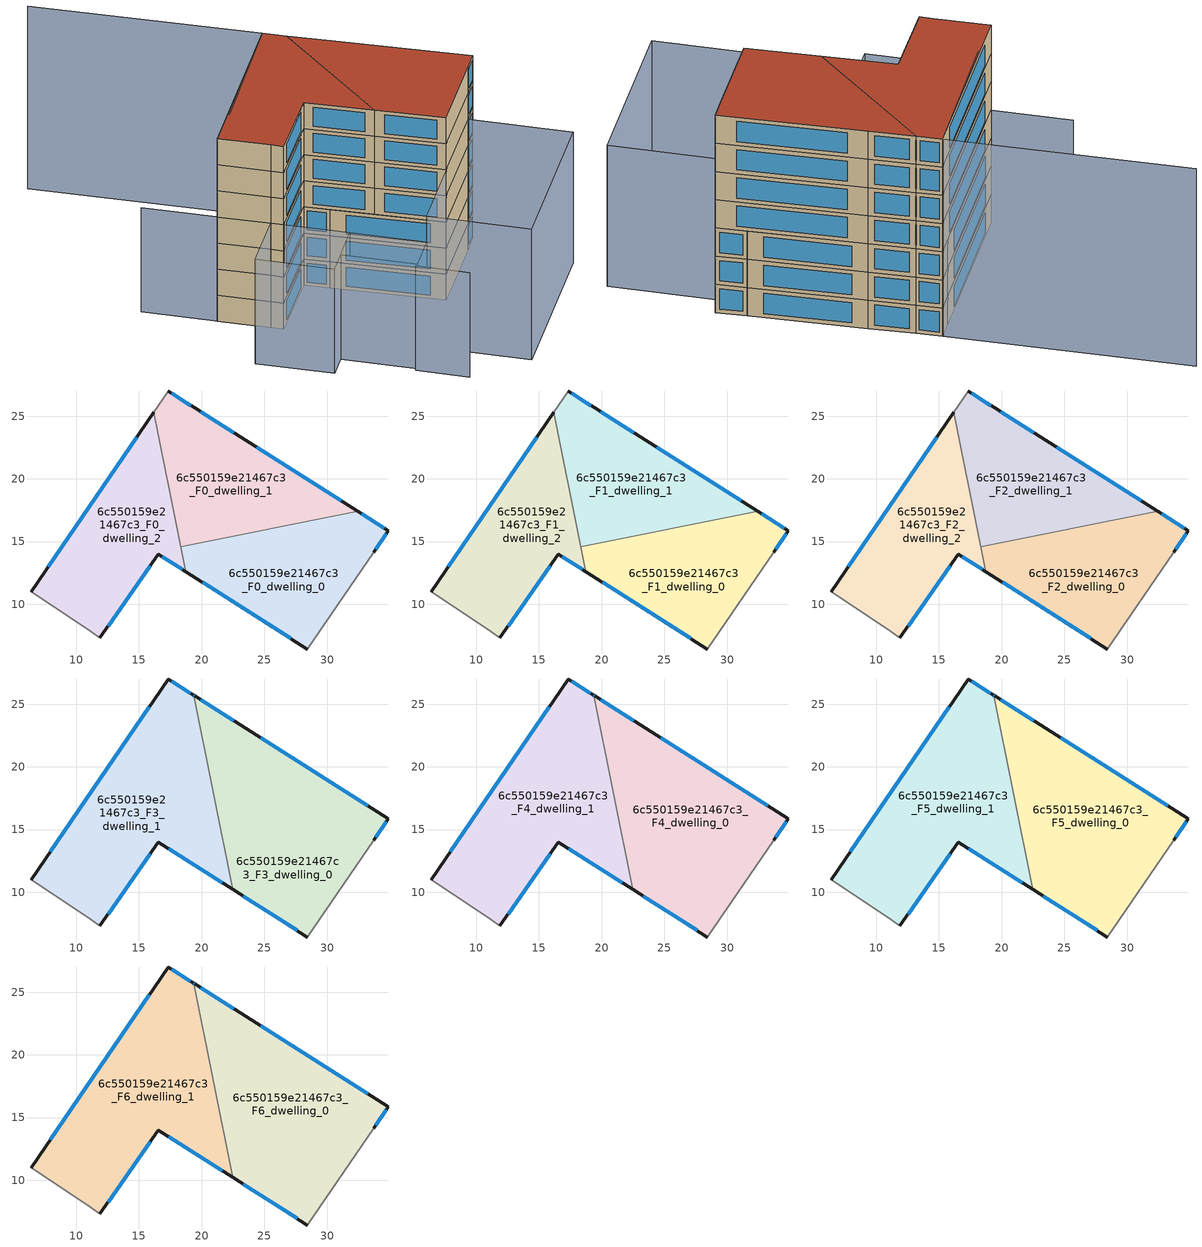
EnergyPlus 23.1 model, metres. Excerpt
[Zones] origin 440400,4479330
6c550159e21467c3_F0_dwelling_0
 floor ground (EU_floor_Construction): 34.88,15.86 33.72,14.14 28.43,6.43 18.74,12.6 18.34,14.59 32.43,17.42 z0
 wall outside (EU_wall_Construction): 33.72,14.14 34.88,15.86 32.43,17.42 / 18.74,12.6 28.43,6.43 z0:3
 wall adiabatic (EU_wall_Construction): 28.43,6.43 33.72,14.14 z0:3
 wall to 6c550159e21467c3_F0_dwelling_1 (EU_wall_Construction): 32.43,17.42 18.34,14.59 z0:3
 wall to 6c550159e21467c3_F0_dwelling_2 (EU_wall_Construction): 18.34,14.59 18.74,12.6 z0:3
 window (EU_Window_Construction): 34.54,16.08 32.77,17.2 / 33.88,14.38 34.72,15.62 / 20.08,11.74 27.09,7.29 z0.42:2.58
6c550159e21467c3_F0_dwelling_1
 floor ground (EU_floor_Construction): 32.43,17.42 18.34,14.59 16.18,25.31 17.34,27 19.43,25.65 23.08,23.35 z0
 wall outside (EU_wall_Construction): 32.43,17.42 23.08,23.35 19.43,25.65 17.34,27 z0:3
 wall adiabatic (EU_wall_Construction): 17.34,27 16.18,25.31 z0:3
 wall to 6c550159e21467c3_F0_dwelling_2 (EU_wall_Construction): 16.18,25.31 18.34,14.59 z0:3
 window (EU_Window_Construction): 19.14,25.84 17.63,26.81 / 22.58,23.67 19.94,25.33 / 31.13,18.24 24.38,22.52 z0.42:2.58
6c550159e21467c3_F0_dwelling_2
 floor ground (EU_floor_Construction): 16.18,25.31 18.74,12.6 16.54,14 11.89,7.33 10.79,8.08 6.41,10.99 z0
 wall outside (EU_wall_Construction): 16.18,25.31 6.41,10.99 / 11.89,7.33 16.54,14 18.74,12.6 z0:3
 wall adiabatic (EU_wall_Construction): 6.41,10.99 10.79,8.08 11.89,7.33 z0:3
 window (EU_Window_Construction): 14.83,23.33 7.77,12.98 / 16.84,13.8 18.43,12.79 / 12.54,8.26 15.89,13.07 z0.42:2.58
6c550159e21467c3_F1_dwelling_0
 floor to 6c550159e21467c3_F0_dwelling_0 (EU_floor_Construction): 34.88,15.86 33.72,14.14 28.43,6.43 18.74,12.6 18.34,14.59 32.43,17.42 z3
 wall outside (EU_wall_Construction): 33.72,14.14 34.88,15.86 32.43,17.42 / 18.74,12.6 28.43,6.43 z3:6
 wall adiabatic (EU_wall_Construction): 28.43,6.43 33.72,14.14 z3:6
 wall to 6c550159e21467c3_F1_dwelling_1 (EU_wall_Construction): 32.43,17.42 18.34,14.59 z3:6
 wall to 6c550159e21467c3_F1_dwelling_2 (EU_wall_Construction): 18.34,14.59 18.74,12.6 z3:6
 window (EU_Window_Construction): 34.54,16.08 32.77,17.2 / 33.88,14.38 34.72,15.62 / 20.08,11.74 27.09,7.29 z3.42:5.58
6c550159e21467c3_F1_dwelling_1
 floor to 6c550159e21467c3_F0_dwelling_1 (EU_floor_Construction): 32.43,17.42 18.34,14.59 16.18,25.31 17.34,27 19.43,25.65 23.08,23.35 z3
 wall outside (EU_wall_Construction): 32.43,17.42 23.08,23.35 19.43,25.65 17.34,27 z3:6
 wall adiabatic (EU_wall_Construction): 17.34,27 16.18,25.31 z3:6
 wall to 6c550159e21467c3_F1_dwelling_2 (EU_wall_Construction): 16.18,25.31 18.34,14.59 z3:6
 window (EU_Window_Construction): 19.14,25.84 17.63,26.81 / 22.58,23.67 19.94,25.33 / 31.13,18.24 24.38,22.52 z3.42:5.58
6c550159e21467c3_F1_dwelling_2
 floor to 6c550159e21467c3_F0_dwelling_2 (EU_floor_Construction): 16.18,25.31 18.74,12.6 16.54,14 11.89,7.33 10.79,8.08 6.41,10.99 z3
 wall outside (EU_wall_Construction): 16.18,25.31 6.41,10.99 / 11.89,7.33 16.54,14 18.74,12.6 z3:6
 wall adiabatic (EU_wall_Construction): 6.41,10.99 10.79,8.08 11.89,7.33 z3:6
 window (EU_Window_Construction): 14.83,23.33 7.77,12.98 / 16.84,13.8 18.43,12.79 / 12.54,8.26 15.89,13.07 z3.42:5.58
6c550159e21467c3_F2_dwelling_0
 floor to 6c550159e21467c3_F1_dwelling_0 (EU_floor_Construction): 34.88,15.86 33.72,14.14 28.43,6.43 18.74,12.6 18.34,14.59 32.43,17.42 z6
 wall outside (EU_wall_Construction): 33.72,14.14 34.88,15.86 32.43,17.42 / 18.74,12.6 28.43,6.43 z6:9
 wall adiabatic (EU_wall_Construction): 28.43,6.43 33.72,14.14 z6:9
 wall to 6c550159e21467c3_F2_dwelling_1 (EU_wall_Construction): 32.43,17.42 18.34,14.59 z6:9
 wall to 6c550159e21467c3_F2_dwelling_2 (EU_wall_Construction): 18.34,14.59 18.74,12.6 z6:9
 window (EU_Window_Construction): 34.54,16.08 32.77,17.2 / 33.88,14.38 34.72,15.62 / 20.08,11.74 27.09,7.29 z6.42:8.58
6c550159e21467c3_F2_dwelling_1
 floor to 6c550159e21467c3_F1_dwelling_1 (EU_floor_Construction): 32.43,17.42 18.34,14.59 16.18,25.31 17.34,27 19.43,25.65 23.08,23.35 z6
 wall outside (EU_wall_Construction): 32.43,17.42 23.08,23.35 19.43,25.65 17.34,27 z6:9
 wall adiabatic (EU_wall_Construction): 17.34,27 16.18,25.31 z6:9
 wall to 6c550159e21467c3_F2_dwelling_2 (EU_wall_Construction): 16.18,25.31 18.34,14.59 z6:9
 window (EU_Window_Construction): 19.14,25.84 17.63,26.81 / 22.58,23.67 19.94,25.33 / 31.13,18.24 24.38,22.52 z6.42:8.58
6c550159e21467c3_F2_dwelling_2
 floor to 6c550159e21467c3_F1_dwelling_2 (EU_floor_Construction): 16.18,25.31 18.74,12.6 16.54,14 11.89,7.33 10.79,8.08 6.41,10.99 z6
 wall outside (EU_wall_Construction): 16.18,25.31 6.41,10.99 / 11.89,7.33 16.54,14 18.74,12.6 z6:9
 wall adiabatic (EU_wall_Construction): 6.41,10.99 10.79,8.08 11.89,7.33 z6:9
 window (EU_Window_Construction): 14.83,23.33 7.77,12.98 / 16.84,13.8 18.43,12.79 / 12.54,8.26 15.89,13.07 z6.42:8.58
6c550159e21467c3_F3_dwelling_0
 floor to 6c550159e21467c3_F2_dwelling_0 (EU_floor_Construction): 34.88,15.86 33.72,14.14 28.43,6.43 22.47,10.22 21.47,15.22 32.43,17.42 z9
 floor to 6c550159e21467c3_F2_dwelling_1 (EU_floor_Construction): 32.43,17.42 21.47,15.22 19.37,25.69 19.43,25.65 23.08,23.35 z9
 wall outside (EU_wall_Construction): 22.47,10.22 28.43,6.43 / 33.72,14.14 34.88,15.86 23.08,23.35 19.43,25.65 19.37,25.69 z9:12
 wall adiabatic (EU_wall_Construction): 28.43,6.43 33.72,14.14 z9:12
 wall to 6c550159e21467c3_F3_dwelling_1 (EU_wall_Construction): 19.37,25.69 22.47,10.22 z9:12
 window (EU_Window_Construction): 23.3,9.7 27.61,6.96 / 19.42,25.66 19.38,25.69 / 22.58,23.67 19.94,25.33 / 33.24,16.9 24.72,22.31 / 33.88,14.38 34.72,15.62 z9.42:11.58
6c550159e21467c3_F3_dwelling_1
 floor to 6c550159e21467c3_F2_dwelling_1 (EU_floor_Construction): 19.37,25.69 21.47,15.22 18.34,14.59 16.19,25.31 17.34,27 z9
 floor to 6c550159e21467c3_F2_dwelling_2 (EU_floor_Construction): 16.19,25.31 18.74,12.6 16.54,14 11.89,7.33 10.79,8.08 6.41,10.99 z9
 floor to 6c550159e21467c3_F2_dwelling_0 (EU_floor_Construction): 21.47,15.22 22.47,10.22 18.74,12.6 18.34,14.59 z9
 wall outside (EU_wall_Construction): 19.37,25.69 17.34,27 6.41,10.99 / 11.89,7.33 16.54,14 22.47,10.22 z9:12
 wall adiabatic (EU_wall_Construction): 6.41,10.99 10.79,8.08 11.89,7.33 z9:12
 window (EU_Window_Construction): 15.82,24.78 7.93,13.21 / 19.09,25.87 17.62,26.82 / 17.36,13.47 21.65,10.75 / 12.54,8.26 15.89,13.07 z9.42:11.58
6c550159e21467c3_F4_dwelling_0
 floor to 6c550159e21467c3_F3_dwelling_0 (EU_floor_Construction): 34.88,15.86 33.72,14.14 28.43,6.43 22.47,10.22 19.37,25.69 19.43,25.65 23.08,23.35 z12
 wall outside (EU_wall_Construction): 22.47,10.22 28.43,6.43 / 33.72,14.14 34.88,15.86 23.08,23.35 19.43,25.65 19.37,25.69 z12:15
 wall adiabatic (EU_wall_Construction): 28.43,6.43 33.72,14.14 z12:15
 wall to 6c550159e21467c3_F4_dwelling_1 (EU_wall_Construction): 19.37,25.69 22.47,10.22 z12:15
 window (EU_Window_Construction): 23.3,9.7 27.61,6.96 / 19.42,25.66 19.38,25.69 / 22.58,23.67 19.94,25.33 / 33.24,16.9 24.72,22.31 / 33.88,14.38 34.72,15.62 z12.42:14.58
6c550159e21467c3_F4_dwelling_1
 floor to 6c550159e21467c3_F3_dwelling_1 (EU_floor_Construction): 19.37,25.69 22.47,10.22 16.54,14 11.89,7.33 10.79,8.08 6.41,10.99 17.34,27 z12
 wall outside (EU_wall_Construction): 19.37,25.69 17.34,27 6.41,10.99 / 11.89,7.33 16.54,14 22.47,10.22 z12:15
 wall adiabatic (EU_wall_Construction): 6.41,10.99 10.79,8.08 11.89,7.33 z12:15
 window (EU_Window_Construction): 15.82,24.78 7.93,13.21 / 19.09,25.87 17.62,26.82 / 17.36,13.47 21.65,10.75 / 12.54,8.26 15.89,13.07 z12.42:14.58
6c550159e21467c3_F5_dwelling_0
 floor to 6c550159e21467c3_F4_dwelling_0 (EU_floor_Construction): 34.88,15.86 33.72,14.14 28.43,6.43 22.47,10.22 19.37,25.69 19.43,25.65 23.08,23.35 z15
 wall outside (EU_wall_Construction): 22.47,10.22 28.43,6.43 / 33.72,14.14 34.88,15.86 23.08,23.35 19.43,25.65 19.37,25.69 z15:18
 wall adiabatic (EU_wall_Construction): 28.43,6.43 33.72,14.14 z15:18
 wall to 6c550159e21467c3_F5_dwelling_1 (EU_wall_Construction): 19.37,25.69 22.47,10.22 z15:18
 window (EU_Window_Construction): 23.3,9.7 27.61,6.96 / 19.42,25.66 19.38,25.69 / 22.58,23.67 19.94,25.33 / 33.24,16.9 24.72,22.31 / 33.88,14.38 34.72,15.62 z15.42:17.58
6c550159e21467c3_F5_dwelling_1
 floor to 6c550159e21467c3_F4_dwelling_1 (EU_floor_Construction): 19.37,25.69 22.47,10.22 16.54,14 11.89,7.33 10.79,8.08 6.41,10.99 17.34,27 z15
 wall outside (EU_wall_Construction): 19.37,25.69 17.34,27 6.41,10.99 / 11.89,7.33 16.54,14 22.47,10.22 z15:18
 wall adiabatic (EU_wall_Construction): 6.41,10.99 10.79,8.08 11.89,7.33 z15:18
 window (EU_Window_Construction): 15.82,24.78 7.93,13.21 / 19.09,25.87 17.62,26.82 / 17.36,13.47 21.65,10.75 / 12.54,8.26 15.89,13.07 z15.42:17.58
6c550159e21467c3_F6_dwelling_0
 floor to 6c550159e21467c3_F5_dwelling_0 (EU_floor_Construction): 34.88,15.86 33.72,14.14 28.43,6.43 22.47,10.22 19.37,25.69 19.43,25.65 23.08,23.35 z18
 wall outside (EU_wall_Construction): 22.47,10.22 28.43,6.43 / 33.72,14.14 34.88,15.86 23.08,23.35 19.43,25.65 19.37,25.69 z18:21
 wall adiabatic (EU_wall_Construction): 28.43,6.43 33.72,14.14 z18:21
 wall to 6c550159e21467c3_F6_dwelling_1 (EU_wall_Construction): 19.37,25.69 22.47,10.22 z18:21
 window (EU_Window_Construction): 23.3,9.7 27.61,6.96 / 19.42,25.66 19.38,25.69 / 22.58,23.67 19.94,25.33 / 33.24,16.9 24.72,22.31 / 33.88,14.38 34.72,15.62 z18.42:20.58
 roof outside (EU_roof_Construction): 28.43,6.43 33.72,14.14 34.88,15.86 23.08,23.35 19.43,25.65 19.37,25.69 22.47,10.22 z21
6c550159e21467c3_F6_dwelling_1
 floor to 6c550159e21467c3_F5_dwelling_1 (EU_floor_Construction): 19.37,25.69 22.47,10.22 16.54,14 11.89,7.33 10.79,8.08 6.41,10.99 17.34,27 z18
 wall outside (EU_wall_Construction): 19.37,25.69 17.34,27 6.41,10.99 / 11.89,7.33 16.54,14 22.47,10.22 z18:21
 wall adiabatic (EU_wall_Construction): 6.41,10.99 10.79,8.08 11.89,7.33 z18:21
 window (EU_Window_Construction): 15.82,24.78 7.93,13.21 / 19.09,25.87 17.62,26.82 / 17.36,13.47 21.65,10.75 / 12.54,8.26 15.89,13.07 z18.42:20.58
 roof outside (EU_roof_Construction): 22.47,10.22 19.37,25.69 17.34,27 6.41,10.99 10.79,8.08 11.89,7.33 16.54,14 z21
shading: 21.1,-4.19 25.54,-7.2 / 0.19,15.26 10.8,8.08 / 17.29,3.67 23.63,-0.59 / 23.63,-0.59 21.38,-3.94 / 21.38,-3.94 15.04,0.32 / 15.04,0.32 17.29,3.67 / 7.07,2.57 10.79,8.08 / 10.79,8.08 17.31,3.68 / 17.31,3.68 13.59,-1.83 / 13.59,-1.83 7.07,2.57 z0:12; 23.63,-0.59 33.71,14.14 / 33.71,14.14 42.32,8.25 / 42.32,8.25 32.24,-6.48 / 32.24,-6.48 23.63,-0.59 z0:15; -1.98,39.87 17.34,27.01 / 17.34,27.01 9.08,14.59 z0:21
[Building]
EU S2 Campaign: North Axis=0; Terrain=City; Solar Distribution=FullExterior
[Site:Location]
Madrid: Latitude=40.5; Longitude=-3.5; Time Zone=1; Elevation=609
[SizingPeriod:WeatherFileDays]
AnnualSizingPeriod: Begin Month=1; Begin Day of Month=1; End Month=12; End Day of Month=31; Day of Week for Start Day=Monday; Use Weather File Daylight Saving Period=No; Use Weather File Rain and Snow Indicators=No
[MATERIAL]
EU_InternalMass_Material: Roughness=MediumRough; Thickness=0.1; Conductivity=1; Density=1800; Specific Heat=900; Thermal Absorptance=0.9; Solar Absorptance=0.7; Visible Absorptance=0.7
[MATERIAL:NOMASS] Roughness=MediumRough; Thermal Absorptance=0.9; Solar Absorptance=0.7; Visible Absorptance=0.7
Name | Thermal Resistance
EU_wall_NoMass | 1.60022
EU_roof_NoMass | 1.57597
EU_floor_NoMass | 0.470652
[WINDOWMATERIAL:SIMPLEGLAZINGSYSTEM]
EU_Window_SimpleGlazing: UFactor=3.28802; Solar Heat Gain Coefficient=0.85; Visible Transmittance=0.85
[CONSTRUCTION]
EU_wall_Construction: EU_wall_NoMass
EU_roof_Construction: EU_roof_NoMass
EU_floor_Construction: EU_floor_NoMass
EU_InternalMass_Construction: EU_InternalMass_Material
EU_Window_Construction: EU_Window_SimpleGlazing
[ZONE] Type=1; Multiplier=1; Ceiling Height=autocalculate; Floor Area=autocalculate; Part of Total Floor Area=Yes
Name | Volume
6c550159e21467c3_F0_dwelling_0; 6c550159e21467c3_F1_dwelling_0; 6c550159e21467c3_F2_dwelling_0 | 290.324
6c550159e21467c3_F3_dwelling_0; 6c550159e21467c3_F4_dwelling_0; 6c550159e21467c3_F5_dwelling_0; 6c550159e21467c3_F6_dwelling_0 | 435.483
6c550159e21467c3_F0_dwelling_1; 6c550159e21467c3_F1_dwelling_1; 6c550159e21467c3_F2_dwelling_1 | 290.341
6c550159e21467c3_F3_dwelling_1; 6c550159e21467c3_F4_dwelling_1; 6c550159e21467c3_F5_dwelling_1; 6c550159e21467c3_F6_dwelling_1 | 435.501
6c550159e21467c3_F0_dwelling_2; 6c550159e21467c3_F1_dwelling_2; 6c550159e21467c3_F2_dwelling_2 | 290.317
[INTERNALMASS] Construction=EU_InternalMass_Construction
Name | Zone or ZoneList | Surface Area
6c550159e21467c3_F0_dwelling_0_EU_InternalMass | 6c550159e21467c3_F0_dwelling_0 | 96.7742
6c550159e21467c3_F0_dwelling_1_EU_InternalMass | 6c550159e21467c3_F0_dwelling_1 | 96.78
6c550159e21467c3_F0_dwelling_2_EU_InternalMass | 6c550159e21467c3_F0_dwelling_2 | 96.7722
6c550159e21467c3_F1_dwelling_0_EU_InternalMass | 6c550159e21467c3_F1_dwelling_0 | 96.7742
6c550159e21467c3_F1_dwelling_1_EU_InternalMass | 6c550159e21467c3_F1_dwelling_1 | 96.78
6c550159e21467c3_F1_dwelling_2_EU_InternalMass | 6c550159e21467c3_F1_dwelling_2 | 96.7722
6c550159e21467c3_F2_dwelling_0_EU_InternalMass | 6c550159e21467c3_F2_dwelling_0 | 96.7742
6c550159e21467c3_F2_dwelling_1_EU_InternalMass | 6c550159e21467c3_F2_dwelling_1 | 96.78
6c550159e21467c3_F2_dwelling_2_EU_InternalMass | 6c550159e21467c3_F2_dwelling_2 | 96.7722
6c550159e21467c3_F3_dwelling_0_EU_InternalMass | 6c550159e21467c3_F3_dwelling_0 | 145.161
6c550159e21467c3_F3_dwelling_1_EU_InternalMass | 6c550159e21467c3_F3_dwelling_1 | 145.167
6c550159e21467c3_F4_dwelling_0_EU_InternalMass | 6c550159e21467c3_F4_dwelling_0 | 145.161
6c550159e21467c3_F4_dwelling_1_EU_InternalMass | 6c550159e21467c3_F4_dwelling_1 | 145.167
6c550159e21467c3_F5_dwelling_0_EU_InternalMass | 6c550159e21467c3_F5_dwelling_0 | 145.161
6c550159e21467c3_F5_dwelling_1_EU_InternalMass | 6c550159e21467c3_F5_dwelling_1 | 145.167
6c550159e21467c3_F6_dwelling_0_EU_InternalMass | 6c550159e21467c3_F6_dwelling_0 | 145.161
6c550159e21467c3_F6_dwelling_1_EU_InternalMass | 6c550159e21467c3_F6_dwelling_1 | 145.167
[OTHEREQUIPMENT] Fuel Type=Electricity; Design Level Calculation Method=Watts/Area; Power per Zone Floor Area=1; Fraction Latent=0; Fraction Radiant=0; Fraction Lost=0; Carbon Dioxide Generation Rate=0; EndUse Subcategory=EU_Step8_InternalGains
Name | Zone or ZoneList or Space or SpaceList | Schedule
EU_Step8_InternalGain_6c550159e21467c3_F0_dwelling_0_f000 | 6c550159e21467c3_F0_dwelling_0 | EU_Step8_GainSchedule_6c550159e21467c3_F0_dwelling_0_f000
EU_Step8_InternalGain_6c550159e21467c3_F0_dwelling_1_f000 | 6c550159e21467c3_F0_dwelling_1 | EU_Step8_GainSchedule_6c550159e21467c3_F0_dwelling_1_f000
EU_Step8_InternalGain_6c550159e21467c3_F0_dwelling_2_f000 | 6c550159e21467c3_F0_dwelling_2 | EU_Step8_GainSchedule_6c550159e21467c3_F0_dwelling_2_f000
EU_Step8_InternalGain_6c550159e21467c3_F1_dwelling_0_f000 | 6c550159e21467c3_F1_dwelling_0 | EU_Step8_GainSchedule_6c550159e21467c3_F1_dwelling_0_f000
EU_Step8_InternalGain_6c550159e21467c3_F1_dwelling_1_f000 | 6c550159e21467c3_F1_dwelling_1 | EU_Step8_GainSchedule_6c550159e21467c3_F1_dwelling_1_f000
EU_Step8_InternalGain_6c550159e21467c3_F1_dwelling_2_f000 | 6c550159e21467c3_F1_dwelling_2 | EU_Step8_GainSchedule_6c550159e21467c3_F1_dwelling_2_f000
EU_Step8_InternalGain_6c550159e21467c3_F2_dwelling_0_f000 | 6c550159e21467c3_F2_dwelling_0 | EU_Step8_GainSchedule_6c550159e21467c3_F2_dwelling_0_f000
EU_Step8_InternalGain_6c550159e21467c3_F2_dwelling_1_f000 | 6c550159e21467c3_F2_dwelling_1 | EU_Step8_GainSchedule_6c550159e21467c3_F2_dwelling_1_f000
EU_Step8_InternalGain_6c550159e21467c3_F2_dwelling_2_f000 | 6c550159e21467c3_F2_dwelling_2 | EU_Step8_GainSchedule_6c550159e21467c3_F2_dwelling_2_f000
EU_Step8_InternalGain_6c550159e21467c3_F3_dwelling_0_f000 | 6c550159e21467c3_F3_dwelling_0 | EU_Step8_GainSchedule_6c550159e21467c3_F3_dwelling_0_f000
EU_Step8_InternalGain_6c550159e21467c3_F3_dwelling_1_f000 | 6c550159e21467c3_F3_dwelling_1 | EU_Step8_GainSchedule_6c550159e21467c3_F3_dwelling_1_f000
EU_Step8_InternalGain_6c550159e21467c3_F4_dwelling_0_f000 | 6c550159e21467c3_F4_dwelling_0 | EU_Step8_GainSchedule_6c550159e21467c3_F4_dwelling_0_f000
EU_Step8_InternalGain_6c550159e21467c3_F4_dwelling_1_f000 | 6c550159e21467c3_F4_dwelling_1 | EU_Step8_GainSchedule_6c550159e21467c3_F4_dwelling_1_f000
EU_Step8_InternalGain_6c550159e21467c3_F5_dwelling_0_f000 | 6c550159e21467c3_F5_dwelling_0 | EU_Step8_GainSchedule_6c550159e21467c3_F5_dwelling_0_f000
EU_Step8_InternalGain_6c550159e21467c3_F5_dwelling_1_f000 | 6c550159e21467c3_F5_dwelling_1 | EU_Step8_GainSchedule_6c550159e21467c3_F5_dwelling_1_f000
EU_Step8_InternalGain_6c550159e21467c3_F6_dwelling_0_f000 | 6c550159e21467c3_F6_dwelling_0 | EU_Step8_GainSchedule_6c550159e21467c3_F6_dwelling_0_f000
EU_Step8_InternalGain_6c550159e21467c3_F6_dwelling_1_f000 | 6c550159e21467c3_F6_dwelling_1 | EU_Step8_GainSchedule_6c550159e21467c3_F6_dwelling_1_f000
[ZONEVENTILATION:DESIGNFLOWRATE] Schedule=EU_AlwaysOn; Design Flow Rate Calculation Method=AirChanges/Hour; Air Changes per Hour=0.480704; Ventilation Type=Natural; Fan Pressure Rise=0; Fan Total Efficiency=1; Constant Term Coefficient=1; Temperature Term Coefficient=0; Velocity Term Coefficient=0; Velocity Squared Term Coefficient=0; Minimum Indoor Temperature=-100; Maximum Indoor Temperature=100; Delta Temperature=-100; Minimum Outdoor Temperature=-100; Maximum Outdoor Temperature=100; Maximum Wind Speed=40
Name | Zone or ZoneList or Space or SpaceList
EU_ConstantAir_6c550159e21467c3_F0_dwelling_0 | 6c550159e21467c3_F0_dwelling_0
EU_ConstantAir_6c550159e21467c3_F0_dwelling_1 | 6c550159e21467c3_F0_dwelling_1
EU_ConstantAir_6c550159e21467c3_F0_dwelling_2 | 6c550159e21467c3_F0_dwelling_2
EU_ConstantAir_6c550159e21467c3_F1_dwelling_0 | 6c550159e21467c3_F1_dwelling_0
EU_ConstantAir_6c550159e21467c3_F1_dwelling_1 | 6c550159e21467c3_F1_dwelling_1
EU_ConstantAir_6c550159e21467c3_F1_dwelling_2 | 6c550159e21467c3_F1_dwelling_2
EU_ConstantAir_6c550159e21467c3_F2_dwelling_0 | 6c550159e21467c3_F2_dwelling_0
EU_ConstantAir_6c550159e21467c3_F2_dwelling_1 | 6c550159e21467c3_F2_dwelling_1
EU_ConstantAir_6c550159e21467c3_F2_dwelling_2 | 6c550159e21467c3_F2_dwelling_2
EU_ConstantAir_6c550159e21467c3_F3_dwelling_0 | 6c550159e21467c3_F3_dwelling_0
EU_ConstantAir_6c550159e21467c3_F3_dwelling_1 | 6c550159e21467c3_F3_dwelling_1
EU_ConstantAir_6c550159e21467c3_F4_dwelling_0 | 6c550159e21467c3_F4_dwelling_0
EU_ConstantAir_6c550159e21467c3_F4_dwelling_1 | 6c550159e21467c3_F4_dwelling_1
EU_ConstantAir_6c550159e21467c3_F5_dwelling_0 | 6c550159e21467c3_F5_dwelling_0
EU_ConstantAir_6c550159e21467c3_F5_dwelling_1 | 6c550159e21467c3_F5_dwelling_1
EU_ConstantAir_6c550159e21467c3_F6_dwelling_0 | 6c550159e21467c3_F6_dwelling_0
EU_ConstantAir_6c550159e21467c3_F6_dwelling_1 | 6c550159e21467c3_F6_dwelling_1
[HVACTEMPLATE:THERMOSTAT] Constant Heating Setpoint=20; Constant Cooling Setpoint=50
EU_HeatOnly_6c550159e21467c3_F0_dwelling_0; EU_HeatOnly_6c550159e21467c3_F0_dwelling_1; EU_HeatOnly_6c550159e21467c3_F0_dwelling_2; EU_HeatOnly_6c550159e21467c3_F1_dwelling_0; EU_HeatOnly_6c550159e21467c3_F1_dwelling_1; EU_HeatOnly_6c550159e21467c3_F1_dwelling_2; EU_HeatOnly_6c550159e21467c3_F2_dwelling_0; EU_HeatOnly_6c550159e21467c3_F2_dwelling_1; EU_HeatOnly_6c550159e21467c3_F2_dwelling_2; EU_HeatOnly_6c550159e21467c3_F3_dwelling_0; EU_HeatOnly_6c550159e21467c3_F3_dwelling_1; EU_HeatOnly_6c550159e21467c3_F4_dwelling_0; EU_HeatOnly_6c550159e21467c3_F4_dwelling_1; EU_HeatOnly_6c550159e21467c3_F5_dwelling_0; EU_HeatOnly_6c550159e21467c3_F5_dwelling_1; EU_HeatOnly_6c550159e21467c3_F6_dwelling_0; EU_HeatOnly_6c550159e21467c3_F6_dwelling_1
[HVACTEMPLATE:ZONE:IDEALLOADSAIRSYSTEM] System Availability Schedule=EU_AlwaysOn; Maximum Heating Supply Air Temperature=50; Minimum Cooling Supply Air Temperature=13; Maximum Heating Supply Air Humidity Ratio=0.0156; Minimum Cooling Supply Air Humidity Ratio=0.0077; Heating Limit=NoLimit; Cooling Limit=NoLimit; Heating Availability Schedule=EU_AlwaysOn; Cooling Availability Schedule=EU_CoolingOff; Dehumidification Control Type=ConstantSensibleHeatRatio; Cooling Sensible Heat Ratio=0.7; Dehumidification Setpoint=60; Humidification Control Type=None; Humidification Setpoint=30; Outdoor Air Method=None; Outdoor Air Flow Rate per Person=0.00944; Outdoor Air Flow Rate per Zone Floor Area=0; Outdoor Air Flow Rate per Zone=0; Demand Controlled Ventilation Type=None; Outdoor Air Economizer Type=NoEconomizer; Heat Recovery Type=None; Sensible Heat Recovery Effectiveness=0.7; Latent Heat Recovery Effectiveness=0.65
Name | Template Thermostat
6c550159e21467c3_F0_dwelling_0 | EU_HeatOnly_6c550159e21467c3_F0_dwelling_0
6c550159e21467c3_F0_dwelling_1 | EU_HeatOnly_6c550159e21467c3_F0_dwelling_1
6c550159e21467c3_F0_dwelling_2 | EU_HeatOnly_6c550159e21467c3_F0_dwelling_2
6c550159e21467c3_F1_dwelling_0 | EU_HeatOnly_6c550159e21467c3_F1_dwelling_0
6c550159e21467c3_F1_dwelling_1 | EU_HeatOnly_6c550159e21467c3_F1_dwelling_1
6c550159e21467c3_F1_dwelling_2 | EU_HeatOnly_6c550159e21467c3_F1_dwelling_2
6c550159e21467c3_F2_dwelling_0 | EU_HeatOnly_6c550159e21467c3_F2_dwelling_0
6c550159e21467c3_F2_dwelling_1 | EU_HeatOnly_6c550159e21467c3_F2_dwelling_1
6c550159e21467c3_F2_dwelling_2 | EU_HeatOnly_6c550159e21467c3_F2_dwelling_2
6c550159e21467c3_F3_dwelling_0 | EU_HeatOnly_6c550159e21467c3_F3_dwelling_0
6c550159e21467c3_F3_dwelling_1 | EU_HeatOnly_6c550159e21467c3_F3_dwelling_1
6c550159e21467c3_F4_dwelling_0 | EU_HeatOnly_6c550159e21467c3_F4_dwelling_0
6c550159e21467c3_F4_dwelling_1 | EU_HeatOnly_6c550159e21467c3_F4_dwelling_1
6c550159e21467c3_F5_dwelling_0 | EU_HeatOnly_6c550159e21467c3_F5_dwelling_0
6c550159e21467c3_F5_dwelling_1 | EU_HeatOnly_6c550159e21467c3_F5_dwelling_1
6c550159e21467c3_F6_dwelling_0 | EU_HeatOnly_6c550159e21467c3_F6_dwelling_0
6c550159e21467c3_F6_dwelling_1 | EU_HeatOnly_6c550159e21467c3_F6_dwelling_1
[SIZING:ZONE] Zone Cooling Design Supply Air Temperature Input Method=SupplyAirTemperature; Zone Cooling Design Supply Air Temperature=13; Zone Heating Design Supply Air Temperature Input Method=SupplyAirTemperature; Zone Heating Design Supply Air Temperature=50; Zone Cooling Design Supply Air Humidity Ratio=0.008; Zone Heating Design Supply Air Humidity Ratio=0.008; Cooling Design Air Flow Method=DesignDay; Cooling Design Air Flow Rate=0; Cooling Minimum Air Flow per Zone Floor Area=0.000762; Cooling Minimum Air Flow=0; Cooling Minimum Air Flow Fraction=0.2; Heating Design Air Flow Method=DesignDay; Heating Design Air Flow Rate=0; Heating Maximum Air Flow per Zone Floor Area=0.002032; Heating Maximum Air Flow=0.141576; Heating Maximum Air Flow Fraction=0.3; Account for Dedicated Outdoor Air System=No; Dedicated Outdoor Air System Control Strategy=NeutralSupplyAir; Dedicated Outdoor Air Low Setpoint Temperature for Design=autosize; Dedicated Outdoor Air High Setpoint Temperature for Design=autosize; Zone Load Sizing Method=Sensible Load Only No Latent Load; Zone Latent Cooling Design Supply Air Humidity Ratio Input Method=HumidityRatioDifference; Zone Cooling Design Supply Air Humidity Ratio Difference=0.005; Zone Latent Heating Design Supply Air Humidity Ratio Input Method=HumidityRatioDifference; Zone Humidification Design Supply Air Humidity Ratio Difference=0.005
6c550159e21467c3_F0_dwelling_0; 6c550159e21467c3_F0_dwelling_1; 6c550159e21467c3_F0_dwelling_2; 6c550159e21467c3_F1_dwelling_0; 6c550159e21467c3_F1_dwelling_1; 6c550159e21467c3_F1_dwelling_2; 6c550159e21467c3_F2_dwelling_0; 6c550159e21467c3_F2_dwelling_1; 6c550159e21467c3_F2_dwelling_2; 6c550159e21467c3_F3_dwelling_0; 6c550159e21467c3_F3_dwelling_1; 6c550159e21467c3_F4_dwelling_0; 6c550159e21467c3_F4_dwelling_1; 6c550159e21467c3_F5_dwelling_0; 6c550159e21467c3_F5_dwelling_1; 6c550159e21467c3_F6_dwelling_0; 6c550159e21467c3_F6_dwelling_1
[SCHEDULE:CONSTANT]
Name | Hourly Value
EU_AlwaysOn | 1
EU_CoolingOff | 0
[SCHEDULE:FILE] Column Number=1; Rows to Skip at Top=0; Number of Hours of Data=8760; Column Separator=Comma; Interpolate to Timestep=No; Minutes per Item=60; Adjust Schedule for Daylight Savings=Yes
Name | File
EU_Step8_GainSchedule_6c550159e21467c3_F0_dwelling_0_f000 | ../../schedules/6c550159e21467c3/6c550159e21467c3_F0_dwelling_0_f000_gain.csv
EU_Step8_GainSchedule_6c550159e21467c3_F0_dwelling_1_f000 | ../../schedules/6c550159e21467c3/6c550159e21467c3_F0_dwelling_1_f000_gain.csv
EU_Step8_GainSchedule_6c550159e21467c3_F0_dwelling_2_f000 | ../../schedules/6c550159e21467c3/6c550159e21467c3_F0_dwelling_2_f000_gain.csv
EU_Step8_GainSchedule_6c550159e21467c3_F1_dwelling_0_f000 | ../../schedules/6c550159e21467c3/6c550159e21467c3_F1_dwelling_0_f000_gain.csv
EU_Step8_GainSchedule_6c550159e21467c3_F1_dwelling_1_f000 | ../../schedules/6c550159e21467c3/6c550159e21467c3_F1_dwelling_1_f000_gain.csv
EU_Step8_GainSchedule_6c550159e21467c3_F1_dwelling_2_f000 | ../../schedules/6c550159e21467c3/6c550159e21467c3_F1_dwelling_2_f000_gain.csv
EU_Step8_GainSchedule_6c550159e21467c3_F2_dwelling_0_f000 | ../../schedules/6c550159e21467c3/6c550159e21467c3_F2_dwelling_0_f000_gain.csv
EU_Step8_GainSchedule_6c550159e21467c3_F2_dwelling_1_f000 | ../../schedules/6c550159e21467c3/6c550159e21467c3_F2_dwelling_1_f000_gain.csv
EU_Step8_GainSchedule_6c550159e21467c3_F2_dwelling_2_f000 | ../../schedules/6c550159e21467c3/6c550159e21467c3_F2_dwelling_2_f000_gain.csv
EU_Step8_GainSchedule_6c550159e21467c3_F3_dwelling_0_f000 | ../../schedules/6c550159e21467c3/6c550159e21467c3_F3_dwelling_0_f000_gain.csv
EU_Step8_GainSchedule_6c550159e21467c3_F3_dwelling_1_f000 | ../../schedules/6c550159e21467c3/6c550159e21467c3_F3_dwelling_1_f000_gain.csv
EU_Step8_GainSchedule_6c550159e21467c3_F4_dwelling_0_f000 | ../../schedules/6c550159e21467c3/6c550159e21467c3_F4_dwelling_0_f000_gain.csv
EU_Step8_GainSchedule_6c550159e21467c3_F4_dwelling_1_f000 | ../../schedules/6c550159e21467c3/6c550159e21467c3_F4_dwelling_1_f000_gain.csv
EU_Step8_GainSchedule_6c550159e21467c3_F5_dwelling_0_f000 | ../../schedules/6c550159e21467c3/6c550159e21467c3_F5_dwelling_0_f000_gain.csv
EU_Step8_GainSchedule_6c550159e21467c3_F5_dwelling_1_f000 | ../../schedules/6c550159e21467c3/6c550159e21467c3_F5_dwelling_1_f000_gain.csv
EU_Step8_GainSchedule_6c550159e21467c3_F6_dwelling_0_f000 | ../../schedules/6c550159e21467c3/6c550159e21467c3_F6_dwelling_0_f000_gain.csv
EU_Step8_GainSchedule_6c550159e21467c3_F6_dwelling_1_f000 | ../../schedules/6c550159e21467c3/6c550159e21467c3_F6_dwelling_1_f000_gain.csv
